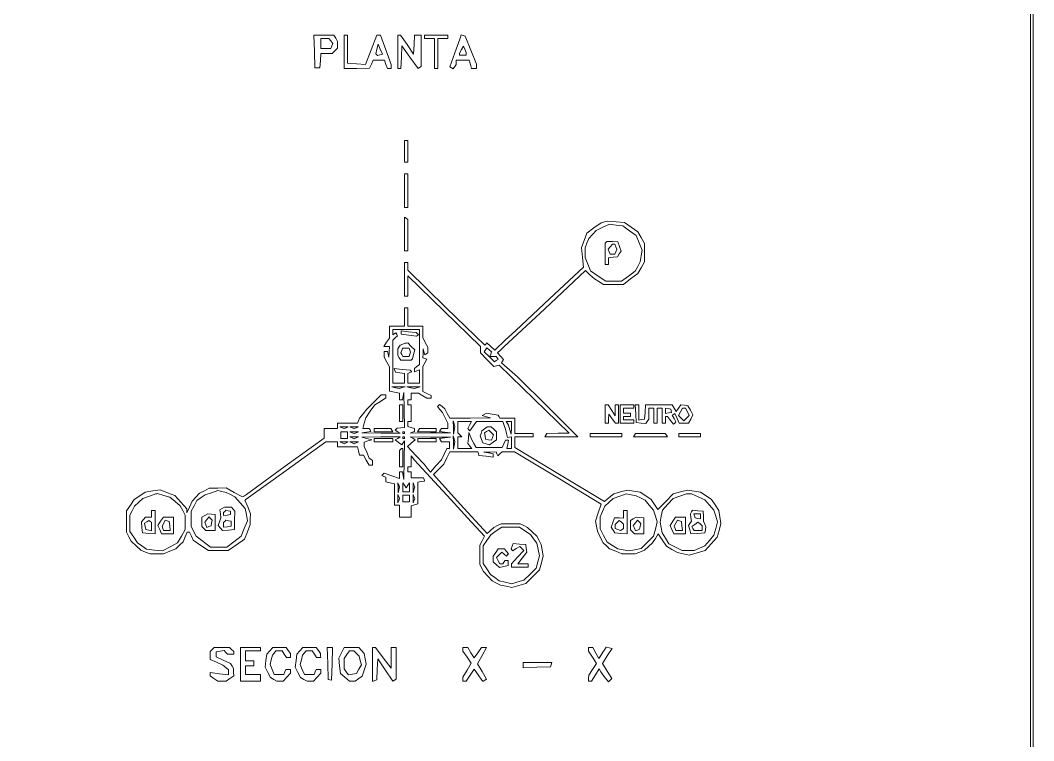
# Paper-space layout 'AN-04-DGE-016' of a CAD drawing. Header units: metres, sheet in millimetres. Extents: x 12 to 194, y 4 to 291.
# Drawn here: x 117.8 to 193.7, y 118.3 to 172.3 of the extents above; entities that cross this region are included whole.
import ezdxf

# ---------------------------------------------------------------- set-up
doc = ezdxf.new("R2010")
doc.units = ezdxf.units.M
doc.layers.add('DGE_CONTORNOS', color=7, linetype='Continuous', lineweight=0)
doc.layers.add('DGE_DATOS', color=7, linetype='Continuous', lineweight=0)

# ---------------------------------------------------------------- blocks, each defined once
blk = doc.blocks.new('LP_REF_DGE_MT_016')
at = {"layer": 'DGE_CONTORNOS'}
for points in [[(29.573, 147.42), (29.573, 24.576), (111.629, 24.607), (193.685, 24.639), (193.716, 147.451), (193.747, 270.264), (111.66, 270.264), (29.573, 270.264)], [(193.497, 190.437), (193.497, 110.862), (187.288, 110.862), (181.08, 110.862), (181.08, 109.043), (181.08, 107.225), (112.099, 107.225), (43.118, 107.225), (43.118, 188.619), (43.118, 270.013), (118.307, 270.013), (193.497, 270.013)], [(139.844, 169.963), (139.879, 168.741), (140.068, 168.741), (140.256, 168.741), (140.294, 169.274), (140.333, 169.807), (140.756, 169.807), (141.178, 169.807), (141.376, 170.004), (141.573, 170.201), (141.573, 170.451), (141.573, 170.701), (141.443, 170.944), (141.313, 171.186), (140.56, 171.186), (139.808, 171.186)], [(141.07, 170.749), (141.224, 170.562), (141.152, 170.373), (141.079, 170.183), (140.699, 170.183), (140.318, 170.183), (140.318, 170.559), (140.318, 170.935), (140.617, 170.935), (140.915, 170.935)], [(142.074, 169.927), (142.074, 168.668), (143.026, 168.691), (143.977, 168.713), (144.112, 169.009), (144.247, 169.305), (144.669, 169.305), (145.091, 169.305), (145.21, 168.991), (145.329, 168.678), (145.458, 168.678), (145.586, 168.678), (145.586, 168.832), (145.586, 168.987), (145.193, 170.086), (144.799, 171.186), (144.658, 171.186), (144.517, 171.186), (144.093, 170.089), (143.669, 168.991), (142.997, 169.034), (142.325, 169.077), (142.325, 170.132), (142.325, 171.186), (142.2, 171.186), (142.074, 171.186)], [(146.088, 169.932), (146.088, 168.678), (146.207, 168.678), (146.327, 168.678), (146.364, 169.523), (146.401, 170.368), (147.005, 169.52), (147.609, 168.673), (147.726, 168.746), (147.844, 168.818), (147.844, 170.002), (147.844, 171.186), (147.599, 171.186), (147.354, 171.186), (147.317, 170.472), (147.279, 169.757), (146.788, 170.472), (146.297, 171.186), (146.192, 171.186), (146.088, 171.186)], [(148.094, 171.061), (148.094, 170.935), (148.471, 170.935), (148.847, 170.935), (148.847, 169.807), (148.847, 168.678), (148.972, 168.678), (149.098, 168.678), (149.098, 169.807), (149.098, 170.935), (149.474, 170.935), (149.85, 170.935), (149.85, 171.061), (149.85, 171.186), (148.972, 171.186), (148.094, 171.186)], [(150.795, 171.04), (150.735, 170.873), (150.36, 169.842), (149.985, 168.812), (150.12, 168.729), (150.255, 168.646), (150.364, 168.819), (150.474, 168.991), (150.476, 169.148), (150.477, 169.305), (150.966, 169.305), (151.454, 169.305), (151.532, 168.991), (151.611, 168.678), (151.797, 168.678), (151.983, 168.678), (151.983, 168.842), (151.983, 169.006), (151.557, 170.06), (151.132, 171.114), (150.993, 171.161), (150.854, 171.207)], [(144.75, 169.702), (144.563, 169.659), (144.504, 169.718), (144.445, 169.777), (144.536, 170.137), (144.626, 170.496), (144.782, 170.12), (144.937, 169.744)], [(151.221, 169.775), (151.23, 169.681), (150.979, 169.681), (150.728, 169.681), (150.728, 169.752), (150.728, 169.823), (150.873, 170.094), (151.019, 170.365), (151.115, 170.117), (151.212, 169.869)], [(146.589, 162.47), (146.589, 161.655), (146.715, 161.655), (146.84, 161.655), (146.84, 162.47), (146.84, 163.285), (146.715, 163.285), (146.589, 163.285)], [(146.589, 159.523), (146.589, 158.268), (146.715, 158.268), (146.84, 158.268), (146.84, 159.523), (146.84, 160.777), (146.715, 160.777), (146.589, 160.777)], [(146.589, 156.269), (146.589, 155.008), (146.715, 155.008), (146.84, 155.008), (146.84, 156.192), (146.84, 157.376), (146.715, 157.453), (146.589, 157.531)], [(161.577, 157.18), (161.326, 157.11), (160.796, 156.729), (160.266, 156.349), (160.058, 155.802), (159.849, 155.255), (159.925, 154.522), (160.002, 153.789), (157.466, 151.422), (154.93, 149.055), (154.145, 148.311), (153.36, 147.566), (153.07, 147.839), (152.779, 148.112), (152.7, 148.033), (152.621, 147.954), (149.731, 150.754), (146.84, 153.555), (146.84, 153.842), (146.84, 154.13), (146.715, 154.13), (146.589, 154.13), (146.589, 152.876), (146.589, 151.621), (146.715, 151.621), (146.84, 151.621), (146.84, 152.385), (146.84, 153.149), (149.568, 150.493), (152.296, 147.837), (152.296, 147.604), (152.296, 147.371), (152.798, 146.856), (153.299, 146.341), (153.49, 146.391), (153.68, 146.441), (156.312, 143.892), (158.943, 141.344), (158.104, 141.341), (157.265, 141.337), (157.187, 141.212), (157.11, 141.087), (158.354, 141.087), (159.598, 141.087), (157.327, 143.324), (155.055, 145.562), (154.461, 146.098), (153.867, 146.634), (153.94, 146.753), (154.014, 146.872), (153.79, 147.119), (153.566, 147.366), (153.809, 147.595), (154.052, 147.823), (157.102, 150.678), (160.152, 153.533), (160.488, 153.227), (160.825, 152.921), (161.165, 152.71), (161.506, 152.499), (162.253, 152.499), (163, 152.499), (163.537, 152.909), (164.074, 153.318), (164.328, 153.754), (164.583, 154.19), (164.583, 154.882), (164.583, 155.574), (164.328, 156.01), (164.073, 156.447), (163.577, 156.795), (163.081, 157.144), (162.454, 157.197), (161.828, 157.25)], [(163.458, 156.523), (163.96, 156.164), (164.177, 155.617), (164.394, 155.07), (164.323, 154.636), (164.252, 154.201), (164.07, 153.849), (163.888, 153.498), (163.372, 153.124), (162.856, 152.75), (162.27, 152.75), (161.683, 152.75), (161.109, 153.13), (160.535, 153.51), (160.335, 154.011), (160.135, 154.511), (160.135, 154.877), (160.135, 155.242), (160.269, 155.595), (160.402, 155.948), (160.676, 156.247), (160.95, 156.546), (161.452, 156.783), (161.953, 157.021), (162.455, 156.951), (162.957, 156.881)], [(161.705, 155.658), (161.64, 155.593), (161.64, 154.799), (161.64, 154.004), (161.765, 154.004), (161.891, 154.004), (161.891, 154.247), (161.891, 154.489), (162.223, 154.529), (162.555, 154.569), (162.688, 154.782), (162.822, 154.994), (162.698, 155.346), (162.574, 155.697), (162.172, 155.71), (161.769, 155.723)], [(162.438, 155.321), (162.51, 155.133), (162.438, 154.945), (162.366, 154.757), (162.187, 154.757), (162.008, 154.757), (161.935, 154.947), (161.863, 155.136), (162.017, 155.323), (162.172, 155.509), (162.269, 155.509), (162.366, 155.509)], [(146.589, 150.054), (146.589, 149.364), (146.025, 149.364), (145.461, 149.364), (145.461, 148.921), (145.461, 148.477), (145.258, 148.168), (145.056, 147.859), (145.258, 147.859), (145.461, 147.859), (145.446, 147.451), (145.432, 147.044), (145.374, 147.263), (145.317, 147.483), (145.201, 147.483), (145.084, 147.483), (145.085, 147.263), (145.086, 147.044), (145.273, 146.685), (145.461, 146.325), (145.461, 145.415), (145.461, 144.504), (145.837, 144.429), (146.213, 144.354), (146.213, 144.1), (146.213, 143.846), (146.33, 143.846), (146.447, 143.846), (146.501, 144.128), (146.555, 144.41), (146.572, 143.089), (146.589, 141.767), (146.324, 141.747), (146.059, 141.727), (145.983, 141.651), (145.907, 141.575), (146.091, 141.458), (146.276, 141.341), (144.834, 141.358), (143.391, 141.375), (143.738, 141.427), (144.085, 141.48), (144.013, 141.597), (143.941, 141.714), (143.706, 141.714), (143.471, 141.714), (143.585, 142.11), (143.699, 142.507), (144.033, 142.989), (144.367, 143.471), (144.788, 143.731), (145.21, 143.992), (145.21, 144.107), (145.21, 144.222), (145.024, 144.222), (144.838, 144.222), (144.303, 143.682), (143.768, 143.142), (143.502, 142.812), (143.236, 142.482), (143.161, 142.286), (143.086, 142.09), (142.329, 142.09), (141.573, 142.09), (141.573, 141.902), (141.573, 141.714), (141.071, 141.714), (140.569, 141.714), (140.569, 141.346), (140.569, 140.978), (137.662, 138.869), (134.756, 136.76), (134.603, 136.667), (134.451, 136.574), (133.844, 136.913), (133.237, 137.253), (132.604, 137.243), (131.972, 137.234), (131.599, 137.04), (131.226, 136.846), (130.95, 136.551), (130.675, 136.256), (130.485, 135.818), (130.295, 135.38), (130.29, 135.537), (130.285, 135.693), (129.838, 136.188), (129.391, 136.682), (128.84, 136.893), (128.289, 137.103), (127.728, 137.019), (127.168, 136.935), (126.754, 136.656), (126.34, 136.378), (126.055, 135.954), (125.77, 135.531), (125.77, 134.728), (125.77, 133.925), (125.947, 133.587), (126.124, 133.248), (126.48, 132.911), (126.836, 132.574), (127.189, 132.441), (127.542, 132.308), (128.039, 132.308), (128.537, 132.308), (129.002, 132.502), (129.466, 132.696), (129.74, 132.953), (130.014, 133.21), (130.165, 133.574), (130.315, 133.938), (130.405, 133.938), (130.495, 133.938), (130.633, 133.636), (130.771, 133.334), (131.334, 132.946), (131.898, 132.558), (132.645, 132.558), (133.393, 132.558), (134.002, 132.978), (134.612, 133.398), (134.825, 133.95), (135.037, 134.502), (135.044, 134.907), (135.051, 135.312), (134.847, 135.822), (134.643, 136.331), (134.69, 136.366), (134.737, 136.4), (137.724, 138.555), (140.711, 140.71), (141.142, 140.71), (141.573, 140.71), (141.573, 140.522), (141.573, 140.334), (142.323, 140.334), (143.073, 140.334), (143.152, 140.021), (143.23, 139.707), (143.373, 139.706), (143.517, 139.705), (143.73, 139.33), (143.944, 138.955), (144.075, 138.955), (144.206, 138.955), (144.206, 139.135), (144.206, 139.316), (144.079, 139.395), (143.952, 139.473), (143.766, 139.919), (143.579, 140.365), (143.579, 140.523), (143.579, 140.681), (143.862, 140.772), (144.144, 140.863), (143.768, 140.96), (143.391, 141.057), (144.834, 141.07), (146.276, 141.083), (146.088, 140.964), (145.901, 140.846), (146.15, 140.663), (146.4, 140.481), (146.493, 140.627), (146.586, 140.773), (146.57, 139.331), (146.555, 137.889), (146.501, 138.171), (146.447, 138.453), (146.33, 138.453), (146.213, 138.453), (146.213, 138.21), (146.213, 137.966), (145.642, 138.161), (145.071, 138.356), (144.984, 138.262), (144.896, 138.168), (145.053, 138.112), (145.21, 138.056), (145.21, 137.88), (145.21, 137.705), (145.523, 137.626), (145.837, 137.548), (145.837, 136.746), (145.837, 135.945), (146.025, 135.945), (146.213, 135.945), (146.213, 135.506), (146.213, 135.067), (146.652, 135.067), (147.091, 135.067), (147.091, 135.491), (147.091, 135.915), (147.342, 135.981), (147.593, 136.047), (147.593, 136.865), (147.593, 137.683), (147.849, 137.723), (148.104, 137.763), (148.068, 137.889), (148.032, 138.014), (147.561, 138.014), (147.091, 138.014), (147.091, 138.233), (147.091, 138.453), (146.966, 138.453), (146.84, 138.453), (146.84, 138.641), (146.84, 138.829), (146.966, 138.829), (147.091, 138.829), (147.095, 139.237), (147.099, 139.644), (147.358, 139.331), (147.617, 139.017), (148.842, 137.7), (150.067, 136.384), (151.327, 135.006), (152.586, 133.628), (152.409, 133.288), (152.233, 132.947), (152.233, 132.243), (152.233, 131.539), (152.374, 131.265), (152.515, 130.991), (152.844, 130.635), (153.174, 130.279), (153.488, 130.12), (153.801, 129.96), (154.226, 129.88), (154.65, 129.799), (155.164, 129.937), (155.678, 130.075), (156.201, 130.598), (156.723, 131.12), (156.861, 131.634), (157, 132.148), (156.919, 132.573), (156.838, 132.997), (156.679, 133.311), (156.52, 133.624), (156.164, 133.954), (155.808, 134.284), (155.534, 134.424), (155.26, 134.565), (154.554, 134.565), (153.847, 134.565), (153.573, 134.424), (153.299, 134.283), (153.049, 134.059), (152.798, 133.835), (150.78, 136.043), (148.763, 138.252), (149.158, 138.647), (149.553, 139.041), (149.77, 139.5), (149.988, 139.958), (151.037, 139.958), (152.087, 139.958), (152.132, 139.824), (152.176, 139.691), (152.706, 139.62), (153.237, 139.549), (153.237, 139.682), (153.237, 139.816), (152.892, 139.868), (152.547, 139.92), (153.007, 139.939), (153.467, 139.958), (153.524, 139.801), (153.582, 139.644), (153.748, 139.801), (153.914, 139.958), (154.377, 139.958), (154.841, 139.958), (158.089, 137.994), (161.337, 136.031), (161.121, 135.393), (160.906, 134.756), (160.977, 134.378), (161.049, 134.001), (161.268, 133.562), (161.488, 133.123), (161.725, 132.908), (161.963, 132.693), (162.424, 132.5), (162.886, 132.308), (163.384, 132.308), (163.881, 132.308), (164.234, 132.441), (164.587, 132.575), (164.886, 132.849), (165.185, 133.123), (165.399, 133.467), (165.612, 133.811), (165.915, 133.347), (166.218, 132.883), (166.63, 132.644), (167.042, 132.404), (167.489, 132.304), (167.936, 132.203), (168.536, 132.381), (169.137, 132.56), (169.583, 133.054), (170.029, 133.547), (170.17, 134.07), (170.311, 134.593), (170.229, 135.078), (170.147, 135.563), (169.873, 135.97), (169.598, 136.378), (169.19, 136.652), (168.783, 136.927), (168.298, 137.009), (167.814, 137.091), (167.267, 136.945), (166.719, 136.799), (166.15, 136.212), (165.581, 135.624), (165.335, 135.999), (165.089, 136.374), (164.678, 136.651), (164.268, 136.927), (163.783, 137.009), (163.299, 137.091), (162.788, 136.953), (162.278, 136.816), (161.928, 136.523), (161.577, 136.23), (158.224, 138.251), (154.871, 140.271), (154.869, 140.679), (154.867, 141.087), (155.557, 141.087), (156.247, 141.087), (156.247, 141.212), (156.247, 141.337), (155.557, 141.337), (154.867, 141.337), (154.867, 141.902), (154.867, 142.466), (154.31, 142.466), (153.753, 142.466), (153.684, 142.577), (153.616, 142.689), (153.173, 142.772), (152.731, 142.855), (152.577, 142.76), (152.424, 142.665), (152.736, 142.586), (153.049, 142.506), (151.516, 142.485), (149.983, 142.464), (149.8, 142.819), (149.616, 143.174), (149.417, 143.34), (149.217, 143.505), (149.137, 143.425), (149.058, 143.346), (149.251, 143.125), (149.444, 142.905), (149.647, 142.504), (149.85, 142.102), (149.85, 141.908), (149.85, 141.714), (149.607, 141.714), (149.363, 141.714), (149.291, 141.596), (149.219, 141.479), (149.629, 141.428), (150.038, 141.378), (148.533, 141.367), (147.028, 141.357), (147.185, 141.421), (147.342, 141.484), (147.342, 141.59), (147.342, 141.697), (147.091, 141.776), (146.84, 141.856), (146.84, 142.036), (146.84, 142.215), (146.966, 142.215), (147.091, 142.215), (147.091, 142.842), (147.091, 143.47), (146.966, 143.47), (146.84, 143.47), (146.84, 143.658), (146.84, 143.846), (146.966, 143.846), (147.091, 143.846), (147.091, 144.097), (147.091, 144.347), (147.373, 144.343), (147.656, 144.339), (147.969, 144.159), (148.283, 143.98), (148.439, 143.976), (148.596, 143.971), (148.596, 144.076), (148.596, 144.182), (148.283, 144.325), (147.969, 144.467), (147.969, 145.412), (147.969, 146.357), (148.126, 146.623), (148.283, 146.888), (148.126, 146.945), (147.969, 147.002), (147.984, 147.336), (147.998, 147.671), (148.056, 147.45), (148.113, 147.229), (148.229, 147.301), (148.345, 147.372), (148.345, 147.584), (148.344, 147.796), (148.156, 148.156), (147.969, 148.515), (147.969, 148.939), (147.969, 149.364), (147.405, 149.364), (146.84, 149.364), (146.84, 150.054), (146.84, 150.744), (146.715, 150.744), (146.589, 150.744)], [(147.718, 147.812), (147.718, 146.51), (147.53, 146.354), (147.342, 146.198), (147.342, 146.074), (147.342, 145.951), (147.53, 146.023), (147.718, 146.095), (147.718, 145.598), (147.718, 145.1), (147.279, 145.1), (146.84, 145.1), (146.84, 145.466), (146.84, 145.831), (146.997, 145.887), (147.154, 145.943), (147.091, 146.007), (147.028, 146.07), (146.427, 146.134), (145.826, 146.199), (145.872, 146.057), (145.919, 145.915), (146.254, 145.875), (146.589, 145.836), (146.589, 145.468), (146.589, 145.1), (146.15, 145.1), (145.712, 145.1), (145.712, 146.715), (145.712, 148.33), (145.898, 148.485), (146.085, 148.64), (146.015, 148.753), (145.945, 148.866), (145.828, 148.794), (145.712, 148.722), (145.712, 148.918), (145.712, 149.113), (146.715, 149.113), (147.718, 149.113)], [(146.339, 148.896), (146.339, 148.771), (146.923, 148.691), (147.508, 148.611), (147.571, 148.674), (147.635, 148.737), (147.557, 148.814), (147.48, 148.892), (146.909, 148.956), (146.339, 149.02)], [(146.464, 148.018), (146.276, 147.947), (146.184, 147.809), (146.092, 147.671), (146.092, 147.42), (146.092, 147.169), (146.204, 146.992), (146.317, 146.814), (146.704, 146.814), (147.091, 146.814), (147.144, 146.866), (147.196, 146.919), (147.28, 147.253), (147.364, 147.586), (147.102, 147.848), (146.84, 148.11), (146.746, 148.1), (146.652, 148.09)], [(146.999, 147.577), (147.054, 147.42), (146.997, 147.263), (146.939, 147.107), (146.709, 147.107), (146.479, 147.107), (146.398, 147.238), (146.316, 147.369), (146.386, 147.552), (146.456, 147.734), (146.7, 147.734), (146.945, 147.734)], [(153.058, 147.275), (152.994, 147.107), (153.233, 147.107), (153.473, 147.107), (153.545, 146.99), (153.617, 146.873), (153.476, 146.786), (153.336, 146.699), (152.957, 147.078), (152.578, 147.456), (152.668, 147.601), (152.757, 147.746), (152.94, 147.594), (153.123, 147.443)], [(146.434, 144.763), (146.216, 144.706), (145.932, 144.76), (145.649, 144.815), (146.15, 144.817), (146.652, 144.82)], [(147.563, 144.763), (147.345, 144.706), (147.061, 144.76), (146.778, 144.815), (147.279, 144.817), (147.781, 144.82)], [(146.213, 142.842), (146.213, 142.215), (146.339, 142.215), (146.464, 142.215), (146.464, 142.842), (146.464, 143.47), (146.339, 143.47), (146.213, 143.47)], [(161.64, 142.78), (161.64, 142.09), (161.765, 142.09), (161.891, 142.09), (161.895, 142.435), (161.899, 142.78), (162.156, 142.435), (162.413, 142.09), (162.528, 142.09), (162.643, 142.09), (162.643, 142.78), (162.643, 143.47), (162.518, 143.47), (162.392, 143.47), (162.39, 143.062), (162.388, 142.654), (162.127, 143.062), (161.866, 143.47), (161.753, 143.47), (161.64, 143.47)], [(162.769, 142.78), (162.769, 142.09), (163.27, 142.09), (163.772, 142.09), (163.772, 142.215), (163.772, 142.341), (163.396, 142.341), (163.019, 142.341), (163.019, 142.466), (163.019, 142.592), (163.27, 142.592), (163.521, 142.592), (163.521, 142.717), (163.521, 142.842), (163.27, 142.842), (163.019, 142.842), (163.019, 143.031), (163.019, 143.219), (163.396, 143.219), (163.772, 143.219), (163.772, 143.344), (163.772, 143.47), (163.27, 143.47), (162.769, 143.47)], [(163.922, 142.811), (163.96, 142.153), (164.323, 142.111), (164.685, 142.07), (164.791, 142.237), (164.897, 142.403), (164.899, 142.811), (164.901, 143.219), (165.089, 143.219), (165.277, 143.219), (165.277, 142.654), (165.277, 142.09), (165.402, 142.09), (165.528, 142.09), (165.528, 142.654), (165.528, 143.219), (165.716, 143.219), (165.904, 143.219), (165.904, 142.654), (165.904, 142.09), (166.03, 142.09), (166.155, 142.09), (166.155, 142.341), (166.155, 142.592), (166.229, 142.592), (166.303, 142.592), (166.532, 142.309), (166.76, 142.027), (166.844, 142.111), (166.928, 142.194), (166.792, 142.448), (166.656, 142.702), (166.755, 142.763), (166.854, 142.824), (167.017, 142.457), (167.179, 142.09), (167.524, 142.09), (167.868, 142.09), (168.042, 142.413), (168.215, 142.737), (168.027, 143.072), (167.84, 143.407), (167.574, 143.445), (167.308, 143.484), (167.133, 143.234), (166.958, 142.984), (166.806, 143.227), (166.655, 143.47), (165.659, 143.47), (164.664, 143.47), (164.626, 142.938), (164.587, 142.406), (164.368, 142.364), (164.148, 142.322), (164.148, 142.896), (164.148, 143.47), (164.016, 143.47), (163.884, 143.47)], [(166.569, 143.032), (166.594, 142.909), (166.374, 142.866), (166.155, 142.824), (166.155, 143.031), (166.155, 143.237), (166.35, 143.197), (166.544, 143.156)], [(167.793, 142.953), (167.935, 142.688), (167.735, 142.487), (167.535, 142.287), (167.334, 142.487), (167.134, 142.688), (167.276, 142.953), (167.418, 143.219), (167.535, 143.219), (167.651, 143.219)], [(150.315, 141.558), (150.261, 141.275), (150.258, 141.776), (150.256, 142.278), (150.313, 142.06), (150.37, 141.842)], [(151.475, 141.954), (151.335, 141.692), (151.418, 141.609), (151.501, 141.526), (151.752, 141.871), (152.003, 142.215), (152.982, 142.215), (153.96, 142.215), (154.056, 141.933), (154.153, 141.651), (154.235, 141.337), (154.317, 141.024), (154.467, 141.055), (154.616, 141.087), (154.616, 140.648), (154.616, 140.209), (154.446, 140.209), (154.275, 140.209), (154.335, 140.522), (154.395, 140.836), (154.284, 140.836), (154.174, 140.836), (154.05, 140.554), (153.927, 140.271), (152.947, 140.271), (151.967, 140.271), (151.796, 140.585), (151.625, 140.898), (151.528, 141.149), (151.43, 141.4), (151.384, 140.984), (151.338, 140.569), (151.488, 140.389), (151.637, 140.209), (151.12, 140.209), (150.603, 140.209), (150.603, 140.648), (150.603, 141.087), (150.753, 141.087), (150.904, 141.087), (150.753, 141.237), (150.603, 141.388), (150.603, 141.801), (150.603, 142.215), (151.109, 142.215), (151.615, 142.215)], [(154.606, 141.745), (154.595, 141.275), (154.494, 141.61), (154.392, 141.945), (154.309, 142.08), (154.225, 142.215), (154.421, 142.215), (154.616, 142.215)], [(142.231, 141.756), (142.074, 141.693), (141.918, 141.756), (141.761, 141.819), (142.074, 141.819), (142.388, 141.819)], [(142.325, 141.212), (142.325, 140.961), (142.074, 140.961), (141.823, 140.961), (141.823, 141.212), (141.823, 141.463), (142.074, 141.463), (142.325, 141.463)], [(142.984, 141.756), (142.827, 141.693), (142.67, 141.756), (142.513, 141.819), (142.827, 141.819), (143.14, 141.819)], [(142.984, 141.38), (142.827, 141.317), (142.67, 141.38), (142.513, 141.443), (142.827, 141.443), (143.14, 141.443)], [(144.332, 141.588), (144.332, 141.463), (145.029, 141.463), (145.726, 141.463), (145.649, 141.588), (145.571, 141.714), (144.952, 141.714), (144.332, 141.714)], [(146.589, 141.4), (146.589, 141.337), (146.527, 141.337), (146.464, 141.337), (146.464, 141.4), (146.464, 141.463), (146.527, 141.463), (146.589, 141.463)], [(147.656, 141.588), (147.578, 141.463), (148.275, 141.463), (148.972, 141.463), (148.972, 141.588), (148.972, 141.714), (148.353, 141.714), (147.733, 141.714)], [(152.588, 141.682), (152.394, 141.526), (152.33, 141.337), (152.266, 141.149), (152.365, 140.885), (152.463, 140.62), (152.716, 140.553), (152.97, 140.487), (153.229, 140.669), (153.488, 140.85), (153.488, 141.147), (153.488, 141.445), (153.29, 141.642), (153.093, 141.839), (152.938, 141.839), (152.783, 141.839)], [(153.192, 141.024), (153.112, 140.817), (152.894, 140.859), (152.675, 140.901), (152.63, 141.136), (152.585, 141.37), (152.754, 141.475), (152.923, 141.579), (153.097, 141.405), (153.271, 141.231)], [(160.511, 141.212), (160.511, 141.087), (161.703, 141.087), (162.894, 141.087), (162.894, 141.212), (162.894, 141.337), (161.703, 141.337), (160.511, 141.337)], [(163.835, 141.212), (163.757, 141.087), (165.026, 141.087), (166.295, 141.087), (166.218, 141.212), (166.14, 141.337), (165.026, 141.337), (163.912, 141.337)], [(167.158, 141.212), (167.158, 141.087), (167.974, 141.087), (168.789, 141.087), (168.789, 141.212), (168.789, 141.337), (167.974, 141.337), (167.158, 141.337)], [(142.231, 140.627), (142.074, 140.564), (141.918, 140.627), (141.761, 140.691), (142.074, 140.691), (142.388, 140.691)], [(142.984, 141.004), (142.827, 140.94), (142.67, 141.004), (142.513, 141.067), (142.827, 141.067), (143.14, 141.067)], [(142.984, 140.627), (142.827, 140.564), (142.67, 140.627), (142.513, 140.691), (142.827, 140.691), (143.14, 140.691)], [(144.332, 140.836), (144.332, 140.71), (145.022, 140.71), (145.712, 140.71), (145.712, 140.836), (145.712, 140.961), (145.022, 140.961), (144.332, 140.961)], [(146.589, 141.024), (146.589, 140.961), (146.527, 140.961), (146.464, 140.961), (146.464, 141.024), (146.464, 141.087), (146.527, 141.087), (146.589, 141.087)], [(149.629, 140.996), (149.219, 140.945), (149.291, 140.828), (149.363, 140.71), (149.67, 140.71), (149.976, 140.71), (149.976, 140.46), (149.976, 140.209), (149.874, 140.209), (149.771, 140.209), (149.569, 139.784), (149.367, 139.36), (148.956, 138.893), (148.546, 138.425), (148.308, 138.721), (148.071, 139.017), (147.442, 139.68), (146.812, 140.343), (147.104, 140.596), (147.397, 140.85), (147.213, 140.966), (147.028, 141.083), (148.533, 141.065), (150.038, 141.046)], [(147.593, 140.836), (147.593, 140.71), (148.283, 140.71), (148.972, 140.71), (148.972, 140.836), (148.972, 140.961), (148.283, 140.961), (147.593, 140.961)], [(150.315, 140.43), (150.261, 140.146), (150.258, 140.648), (150.256, 141.149), (150.313, 140.931), (150.37, 140.713)], [(146.297, 140.125), (146.213, 140.041), (146.213, 139.435), (146.213, 138.829), (146.339, 138.829), (146.464, 138.829), (146.464, 139.519), (146.464, 140.209), (146.422, 140.209), (146.38, 140.209)], [(146.175, 137.107), (146.117, 136.885), (146.112, 137.261), (146.108, 137.638), (146.17, 137.483), (146.233, 137.329)], [(146.838, 137.45), (146.962, 137.638), (146.964, 137.293), (146.966, 136.948), (146.715, 136.948), (146.464, 136.948), (146.466, 137.293), (146.468, 137.638), (146.591, 137.45), (146.715, 137.261)], [(147.303, 137.107), (147.246, 136.885), (147.241, 137.261), (147.236, 137.638), (147.299, 137.483), (147.361, 137.329)], [(128.556, 136.692), (129.023, 136.562), (129.408, 136.238), (129.792, 135.915), (129.976, 135.56), (130.159, 135.205), (130.157, 134.665), (130.155, 134.126), (129.875, 133.624), (129.594, 133.123), (129.03, 132.832), (128.466, 132.542), (127.861, 132.595), (127.256, 132.649), (126.921, 132.897), (126.585, 133.146), (126.303, 133.56), (126.021, 133.975), (126.021, 134.59), (126.021, 135.205), (126.197, 135.543), (126.373, 135.882), (126.687, 136.175), (127, 136.468), (127.482, 136.64), (127.965, 136.811), (128.027, 136.816), (128.09, 136.821)], [(133.559, 136.749), (133.885, 136.584), (134.273, 136.142), (134.662, 135.699), (134.748, 135.242), (134.834, 134.785), (134.595, 134.209), (134.356, 133.634), (133.816, 133.221), (133.275, 132.809), (132.668, 132.809), (132.06, 132.809), (131.517, 133.223), (130.975, 133.636), (130.795, 134.006), (130.615, 134.377), (130.616, 134.941), (130.617, 135.506), (130.83, 135.912), (131.043, 136.318), (131.355, 136.523), (131.667, 136.727), (132.136, 136.892), (132.605, 137.056), (132.919, 136.985), (133.232, 136.913)], [(146.171, 136.289), (146.108, 136.133), (146.108, 136.446), (146.108, 136.76), (146.171, 136.603), (146.234, 136.446)], [(146.966, 136.446), (146.966, 136.195), (146.715, 136.195), (146.464, 136.195), (146.464, 136.446), (146.464, 136.697), (146.715, 136.697), (146.966, 136.697)], [(147.3, 136.289), (147.236, 136.133), (147.236, 136.446), (147.236, 136.76), (147.3, 136.603), (147.363, 136.446)], [(164.29, 136.498), (164.62, 136.33), (164.938, 135.952), (165.255, 135.575), (165.399, 135.141), (165.542, 134.707), (165.397, 134.17), (165.253, 133.634), (164.788, 133.169), (164.324, 132.705), (163.86, 132.618), (163.396, 132.53), (162.988, 132.607), (162.58, 132.685), (162.178, 132.93), (161.775, 133.176), (161.519, 133.677), (161.264, 134.179), (161.264, 134.627), (161.264, 135.075), (161.436, 135.478), (161.608, 135.882), (161.925, 136.175), (162.243, 136.468), (162.725, 136.641), (163.208, 136.814), (163.584, 136.741), (163.96, 136.667)], [(168.606, 136.587), (169.113, 136.357), (169.442, 135.966), (169.771, 135.575), (169.914, 135.141), (170.057, 134.707), (169.921, 134.203), (169.786, 133.699), (169.45, 133.3), (169.114, 132.901), (168.705, 132.729), (168.295, 132.558), (167.847, 132.558), (167.399, 132.558), (166.898, 132.814), (166.396, 133.07), (166.15, 133.473), (165.905, 133.875), (165.828, 134.283), (165.751, 134.69), (165.835, 135.14), (165.919, 135.589), (166.319, 136.023), (166.719, 136.457), (167.221, 136.634), (167.723, 136.811), (167.911, 136.814), (168.099, 136.817)], [(127.651, 135.318), (127.651, 135.067), (127.416, 135.067), (127.18, 135.067), (127.031, 134.887), (126.881, 134.707), (126.921, 134.291), (126.961, 133.875), (127.432, 133.836), (127.902, 133.797), (127.902, 134.683), (127.902, 135.568), (127.776, 135.568), (127.651, 135.568)], [(131.633, 135.18), (131.414, 135.054), (131.414, 134.709), (131.414, 134.364), (131.564, 134.214), (131.715, 134.063), (132.066, 134.063), (132.417, 134.063), (132.417, 134.663), (132.417, 135.263), (132.135, 135.284), (131.853, 135.305)], [(132.939, 135.709), (132.771, 135.602), (132.805, 135.303), (132.84, 135.004), (132.744, 134.716), (132.647, 134.428), (132.804, 134.239), (132.96, 134.051), (133.41, 134.088), (133.859, 134.126), (133.87, 134.816), (133.881, 135.506), (133.761, 135.662), (133.64, 135.819), (133.374, 135.817), (133.107, 135.815)], [(133.557, 135.38), (133.556, 135.255), (133.3, 135.215), (133.044, 135.175), (133.044, 135.288), (133.044, 135.401), (133.132, 135.489), (133.22, 135.577), (133.39, 135.541), (133.559, 135.506)], [(163.019, 135.281), (163.019, 134.994), (162.679, 134.999), (162.339, 135.004), (162.214, 134.652), (162.088, 134.301), (162.222, 134.088), (162.355, 133.875), (162.813, 133.836), (163.27, 133.797), (163.27, 134.683), (163.27, 135.568), (163.145, 135.568), (163.019, 135.568)], [(168.102, 135.448), (168.019, 135.313), (168.055, 135.033), (168.091, 134.753), (167.989, 134.589), (167.887, 134.425), (167.966, 134.112), (168.045, 133.799), (168.572, 133.837), (169.1, 133.875), (169.143, 134.102), (169.186, 134.329), (169.097, 134.541), (169.007, 134.753), (168.992, 135.129), (168.977, 135.506), (168.581, 135.544), (168.185, 135.582)], [(168.789, 135.12), (168.789, 134.923), (168.58, 134.963), (168.371, 135.004), (168.318, 135.161), (168.266, 135.318), (168.527, 135.318), (168.789, 135.318)], [(127.651, 134.36), (127.651, 134.045), (127.433, 134.087), (127.215, 134.129), (127.17, 134.363), (127.125, 134.598), (127.288, 134.698), (127.451, 134.799), (127.551, 134.737), (127.651, 134.676)], [(128.326, 134.748), (128.117, 134.429), (128.258, 134.121), (128.398, 133.813), (128.84, 133.813), (129.282, 133.813), (129.282, 134.44), (129.282, 135.067), (128.908, 135.067), (128.535, 135.067)], [(129.008, 134.399), (129.047, 134.063), (128.799, 134.063), (128.55, 134.063), (128.494, 134.22), (128.437, 134.377), (128.554, 134.604), (128.671, 134.831), (128.82, 134.782), (128.968, 134.734)], [(132.147, 134.62), (132.103, 134.398), (131.947, 134.346), (131.79, 134.293), (131.713, 134.493), (131.636, 134.694), (131.796, 134.885), (131.955, 135.077), (132.072, 134.96), (132.19, 134.843)], [(133.608, 134.563), (133.608, 134.377), (133.326, 134.337), (133.044, 134.297), (133.044, 134.473), (133.044, 134.649), (133.132, 134.737), (133.22, 134.825), (133.414, 134.787), (133.608, 134.75)], [(163.019, 134.369), (163.019, 134.204), (162.905, 134.133), (162.791, 134.063), (162.592, 134.139), (162.392, 134.216), (162.392, 134.365), (162.392, 134.515), (162.54, 134.662), (162.687, 134.81), (162.853, 134.672), (163.019, 134.534)], [(163.741, 134.929), (163.521, 134.803), (163.521, 134.458), (163.521, 134.114), (163.672, 133.963), (163.822, 133.813), (164.173, 133.813), (164.524, 133.813), (164.524, 134.412), (164.524, 135.012), (164.242, 135.033), (163.96, 135.055)], [(164.254, 134.369), (164.211, 134.147), (164.054, 134.095), (163.898, 134.043), (163.821, 134.243), (163.744, 134.443), (163.903, 134.635), (164.062, 134.826), (164.18, 134.709), (164.297, 134.592)], [(166.704, 134.748), (166.496, 134.429), (166.636, 134.121), (166.777, 133.813), (167.218, 133.813), (167.66, 133.813), (167.66, 134.44), (167.66, 135.067), (167.287, 135.067), (166.913, 135.067)], [(167.386, 134.399), (167.426, 134.063), (167.177, 134.063), (166.928, 134.063), (166.872, 134.22), (166.816, 134.377), (166.933, 134.604), (167.05, 134.831), (167.198, 134.782), (167.346, 134.734)], [(168.914, 134.236), (168.914, 134.063), (168.608, 134.063), (168.302, 134.063), (168.213, 134.208), (168.123, 134.352), (168.352, 134.519), (168.58, 134.686), (168.747, 134.548), (168.914, 134.409)], [(155.621, 134.032), (156.036, 133.75), (156.275, 133.427), (156.514, 133.103), (156.62, 132.637), (156.725, 132.17), (156.597, 131.708), (156.47, 131.247), (156.011, 130.788), (155.551, 130.328), (155.09, 130.201), (154.629, 130.074), (154.162, 130.179), (153.695, 130.284), (153.372, 130.524), (153.049, 130.763), (152.766, 131.178), (152.484, 131.592), (152.484, 132.245), (152.484, 132.898), (152.769, 133.321), (153.055, 133.744), (153.478, 134.029), (153.901, 134.314), (154.554, 134.314), (155.206, 134.314)], [(154.663, 132.874), (154.585, 132.673), (154.651, 132.607), (154.717, 132.541), (154.977, 132.703), (155.237, 132.866), (155.385, 132.718), (155.533, 132.569), (155.075, 132.062), (154.616, 131.554), (154.616, 131.429), (154.616, 131.304), (155.243, 131.304), (155.871, 131.304), (155.871, 131.43), (155.871, 131.555), (155.479, 131.555), (155.088, 131.555), (155.425, 131.997), (155.762, 132.438), (155.722, 132.718), (155.682, 132.997), (155.211, 133.036), (154.74, 133.075)], [(153.432, 132.405), (153.237, 132.126), (153.237, 131.923), (153.237, 131.719), (153.482, 131.497), (153.728, 131.275), (154.047, 131.354), (154.365, 131.434), (154.365, 131.62), (154.365, 131.806), (154.247, 131.806), (154.129, 131.806), (154.052, 131.68), (153.974, 131.555), (153.861, 131.555), (153.747, 131.555), (153.618, 131.797), (153.488, 132.039), (153.689, 132.24), (153.89, 132.442), (154.068, 132.294), (154.246, 132.146), (154.324, 132.224), (154.401, 132.301), (154.243, 132.493), (154.084, 132.684), (153.856, 132.684), (153.627, 132.684)], [(160.386, 125.156), (160.386, 125.028), (160.681, 124.56), (160.977, 124.092), (160.689, 123.653), (160.4, 123.215), (160.393, 122.995), (160.386, 122.776), (160.501, 122.776), (160.616, 122.776), (160.901, 123.237), (161.186, 123.698), (161.319, 123.473), (161.452, 123.248), (161.662, 122.981), (161.873, 122.713), (162.001, 122.839), (162.13, 122.965), (161.78, 123.526), (161.431, 124.087), (161.791, 124.655), (162.152, 125.222), (161.936, 125.267), (161.719, 125.312), (161.585, 125.121), (161.452, 124.93), (161.31, 124.699), (161.168, 124.469), (160.934, 124.876), (160.699, 125.283), (160.542, 125.284), (160.386, 125.284)], [(132.191, 125.134), (132.041, 124.983), (132.041, 124.693), (132.041, 124.402), (132.511, 124.19), (132.981, 123.977), (133.201, 123.796), (133.42, 123.615), (133.42, 123.429), (133.42, 123.243), (132.731, 123.324), (132.041, 123.405), (132.041, 123.286), (132.041, 123.166), (132.319, 122.971), (132.598, 122.776), (132.919, 122.776), (133.239, 122.776), (133.518, 122.971), (133.797, 123.166), (133.795, 123.442), (133.793, 123.717), (133.676, 123.902), (133.559, 124.087), (133.019, 124.342), (132.48, 124.598), (132.48, 124.784), (132.48, 124.971), (132.776, 125.013), (133.073, 125.055), (133.209, 124.919), (133.345, 124.783), (133.571, 124.783), (133.797, 124.783), (133.797, 124.883), (133.797, 124.983), (133.646, 125.134), (133.496, 125.284), (132.919, 125.284), (132.342, 125.284)], [(134.298, 124.03), (134.298, 122.776), (135.051, 122.776), (135.803, 122.776), (135.803, 123.027), (135.803, 123.278), (135.239, 123.278), (134.675, 123.278), (134.675, 123.591), (134.675, 123.905), (134.988, 123.905), (135.302, 123.905), (135.302, 124.093), (135.302, 124.281), (134.988, 124.281), (134.675, 124.281), (134.675, 124.657), (134.675, 125.033), (135.239, 125.033), (135.803, 125.033), (135.803, 125.159), (135.803, 125.284), (135.051, 125.284), (134.298, 125.284)], [(136.502, 125.043), (136.284, 124.802), (136.218, 124.311), (136.152, 123.82), (136.355, 123.427), (136.558, 123.034), (136.8, 122.905), (137.041, 122.776), (137.278, 122.776), (137.515, 122.776), (137.788, 123.066), (138.061, 123.357), (138.061, 123.505), (138.061, 123.654), (137.886, 123.654), (137.711, 123.654), (137.639, 123.466), (137.567, 123.278), (137.202, 123.278), (136.837, 123.278), (136.682, 123.651), (136.527, 124.025), (136.614, 124.372), (136.701, 124.719), (136.832, 124.876), (136.963, 125.033), (137.197, 125.033), (137.432, 125.033), (137.588, 124.783), (137.745, 124.532), (137.903, 124.532), (138.061, 124.532), (138.057, 124.689), (138.053, 124.845), (137.886, 125.065), (137.72, 125.284), (137.22, 125.284), (136.72, 125.284)], [(138.76, 125.043), (138.541, 124.802), (138.475, 124.311), (138.41, 123.82), (138.613, 123.427), (138.816, 123.034), (139.057, 122.905), (139.299, 122.776), (139.536, 122.776), (139.773, 122.776), (140.046, 123.066), (140.318, 123.357), (140.318, 123.505), (140.318, 123.654), (140.144, 123.654), (139.969, 123.654), (139.897, 123.466), (139.825, 123.278), (139.46, 123.278), (139.095, 123.278), (138.94, 123.651), (138.785, 124.025), (138.872, 124.372), (138.959, 124.719), (139.09, 124.876), (139.22, 125.033), (139.455, 125.033), (139.689, 125.033), (139.846, 124.783), (140.003, 124.532), (140.16, 124.532), (140.318, 124.532), (140.314, 124.689), (140.31, 124.845), (140.144, 125.065), (139.977, 125.284), (139.477, 125.284), (138.978, 125.284)], [(140.847, 124.092), (140.883, 122.9), (141.008, 122.869), (141.134, 122.839), (141.17, 124.062), (141.205, 125.284), (141.008, 125.284), (140.811, 125.284)], [(141.875, 124.887), (141.67, 124.49), (141.734, 123.919), (141.799, 123.349), (142.132, 123.062), (142.465, 122.776), (142.681, 122.776), (142.896, 122.776), (143.166, 122.965), (143.435, 123.153), (143.583, 123.603), (143.732, 124.053), (143.654, 124.441), (143.576, 124.829), (143.37, 125.057), (143.164, 125.284), (142.623, 125.284), (142.081, 125.284)], [(143.006, 124.837), (143.203, 124.64), (143.285, 124.312), (143.367, 123.985), (143.187, 123.663), (143.007, 123.34), (142.704, 123.297), (142.402, 123.254), (142.238, 123.478), (142.074, 123.702), (142.074, 124.089), (142.074, 124.476), (142.27, 124.755), (142.465, 125.033), (142.637, 125.033), (142.809, 125.033)], [(144.206, 124.02), (144.206, 122.755), (144.363, 122.807), (144.52, 122.859), (144.558, 123.653), (144.596, 124.447), (145.159, 123.607), (145.722, 122.768), (145.842, 122.842), (145.962, 122.916), (145.962, 124.1), (145.962, 125.284), (145.774, 125.284), (145.586, 125.284), (145.586, 124.508), (145.586, 123.732), (145.009, 124.508), (144.433, 125.284), (144.32, 125.284), (144.206, 125.284)], [(150.979, 125.152), (150.979, 125.02), (151.286, 124.568), (151.594, 124.116), (151.286, 123.592), (150.979, 123.068), (150.979, 122.922), (150.979, 122.776), (151.1, 122.776), (151.221, 122.776), (151.525, 123.223), (151.829, 123.67), (152.116, 123.254), (152.403, 122.839), (152.435, 122.795), (152.467, 122.751), (152.607, 122.837), (152.746, 122.923), (152.408, 123.5), (152.07, 124.076), (152.41, 124.68), (152.749, 125.284), (152.563, 125.284), (152.376, 125.284), (152.099, 124.896), (151.823, 124.507), (151.577, 124.896), (151.331, 125.284), (151.155, 125.284), (150.979, 125.284)], [(155.494, 123.962), (155.494, 123.769), (156.519, 123.806), (157.544, 123.842), (157.595, 123.999), (157.647, 124.156), (156.571, 124.156), (155.494, 124.156)]]:
    blk.add_lwpolyline(points, close=True, dxfattribs=at)

psp = doc.layouts.new('AN-04-DGE-016')

# ---------------------------------------------------------------- block references
at = {"layer": 'DGE_DATOS'}
psp.add_blockref('LP_REF_DGE_MT_016', (0, 0), dxfattribs=at)

doc.saveas('drawing.dxf')
